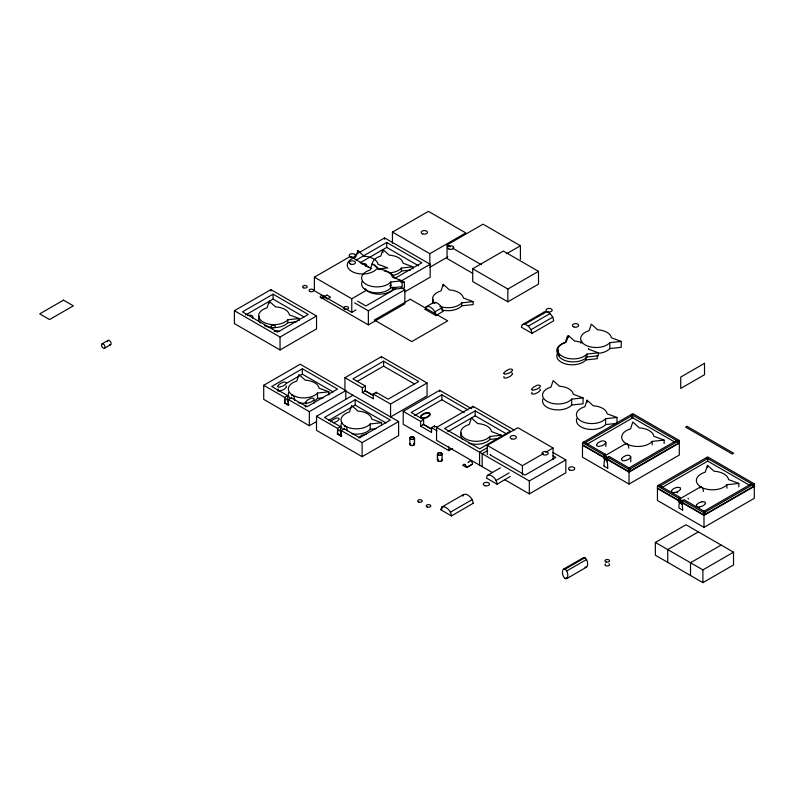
<?xml version="1.0" encoding="UTF-8"?>
<svg xmlns="http://www.w3.org/2000/svg" width="794" height="794" viewBox="0 0 794 794"><rect width="100%" height="100%" fill="white"/><g stroke="black" fill="none" stroke-linecap="round" stroke-linejoin="round"><path stroke-width="1.19" d="M288.282 405.178L284.699 403.114C284.758 394.727 289.006 400.434 288.282 405.178L289.085 404.722M340.963 436.174L337.381 434.11C337.44 425.723 341.688 431.43 340.963 436.174L341.767 435.717M305.313 406.27L305.482 406.895M604.373 460.977L605.743 458.178L607.341 462.694M277.483 390.211L278.287 389.01M314.295 403.044L313.888 402.042M299.199 318.533L289.413 314.9A15.414 8.893 0 0 0 275.558 306.881L269.285 301.263L267.102 307.804A15.414 8.893 0 0 0 263.171 322.036A15.414 8.893 0 0 0 287.805 319.764L299.199 318.533L299.199 320.508M412.86 268.799L412.86 266.814L403.064 263.191A15.414 8.893 0 0 0 389.209 255.172L382.946 249.544L380.753 256.095A15.414 8.893 0 0 0 372.356 264.69M441.524 309.868A15.414 8.893 0 0 0 461.741 305.829L473.135 304.588L473.135 301.621L463.339 297.988A15.414 8.893 0 0 0 449.483 289.979L443.221 284.351L441.027 290.892A15.414 8.893 0 0 0 434.884 303.507M567.412 336.09L565.229 342.641A15.414 8.893 0 0 0 559.581 355.682M581.992 342.72A15.414 8.893 0 0 0 574.687 341.162L568.425 335.544L566.231 342.085A15.414 8.893 0 0 0 562.301 356.308A15.414 8.893 0 0 0 586.945 354.045L598.329 352.814L598.329 355.781L586.945 357.012A15.414 8.893 0 0 1 567.194 361.181A15.414 8.893 0 0 1 558.629 350.094M616.978 417.465L607.182 413.833A15.414 8.893 0 0 0 593.326 405.823L587.064 400.196L584.87 406.736A15.414 8.893 0 0 0 580.94 420.969A15.414 8.893 0 0 0 605.584 418.696L616.978 417.465L616.978 423.371L605.584 424.611A15.414 8.893 0 0 1 586.558 428.939A15.414 8.893 0 0 1 576.841 418.547M738.817 483.417L728.564 479.616A16.128 9.31 0 0 0 714.064 471.229L707.514 465.344L705.221 472.192A16.128 9.31 0 0 0 701.102 487.079A16.128 9.31 0 0 0 726.887 484.707L738.817 483.417L738.817 486.911M699.842 488.012C700.983 484.737 703.534 488.965 703.266 490.722A9.31 5.379 60 0 1 703.345 491.516M522.313 324.657L521.34 327.168L532.02 333.331L553.755 320.786L552.783 317.143L550.083 313.57L546.748 311.635L544.049 312.102L522.313 324.657L525.013 324.19L546.748 311.635M543.404 313.779L544.049 312.102M442.943 311.397L435.906 315.575L425.227 309.412L426.199 306.752L433.177 302.722L435.876 302.405C439.628 303.953 442.576 307.477 442.883 311.546M435.906 315.575C435.598 311.506 432.651 307.983 428.899 306.434L426.199 306.752M473.264 503.227L451.468 515.921L440.789 509.758L441.762 507.098L463.498 494.543L466.197 494.225C469.949 495.774 472.896 499.297 473.204 503.376M451.468 515.921C451.161 511.852 448.213 508.329 444.461 506.78L441.762 507.098M462.813 496.171L463.498 494.543M500.438 467.845L487.397 475.378L486.424 478.038L497.104 484.201L510.214 476.519M497.104 484.201C496.796 480.132 493.848 476.599 490.097 475.06L487.397 475.378M420.929 415.887L420.889 417.058L421.852 417.723A2.243 1.29 0 0 0 422.329 417.823L424.195 417.773A8.317 4.804 0 0 0 429.822 414.428M420.929 416.542L420.889 417.713L421.852 418.378A2.243 1.29 0 0 0 422.329 418.478L424.195 418.428M429.951 414.448L429.514 412.82L426.457 412.602M671.545 490.642L671.506 491.814L672.478 492.478A2.233 1.29 0 0 0 672.945 492.578L674.811 492.528M680.567 489.203L680.13 487.576L677.074 487.357M705.479 503.585L705.042 501.957L701.985 501.739M291.636 395.839C293.601 392.961 294.713 399.015 294.624 400.454M344.318 426.835C346.085 423.996 347.335 429.524 347.266 430.904M305.382 406.062L306.117 405.079M330.721 421.932L332.339 420.224A14.123 8.158 0 0 1 334.572 418.924C336.725 416.959 341.827 418.19 337.698 420.731A14.123 8.158 0 0 1 335.455 422.021L333.282 422.795M696.527 504.885L696.368 506.106L697.38 506.86A2.243 1.29 0 0 0 697.857 506.959L699.266 506.969A5.24 3.027 0 0 0 699.722 506.909M625.474 444.144C627.111 441.881 628.709 445.97 628.679 447.409A9.31 5.379 60 0 1 628.759 448.203M504.011 376.525C502.691 379.224 507.545 377.815 508.646 377.09A14.6 8.426 0 0 0 510.969 375.751L512.706 373.766L511.783 372.872M358.819 437.871L360.327 436.382A14.123 8.158 0 0 1 362.57 435.092L366.471 434.12M532.04 392.335C530.035 395.154 535.315 394.082 536.476 393.159A14.6 8.426 0 0 0 538.798 391.819L540.466 390.043L539.86 388.981M626.059 443.469L604.512 455.984L603.787 458.664L607.539 460.828L608.869 460.063M700.645 486.791L679.098 499.307L678.374 501.977L682.135 504.15L683.455 503.386M101.999 343.881L108.044 340.398M104.54 348.248L110.584 344.755M234.419 310.702L270.913 289.631L316.538 315.972L316.538 328.895L280.044 349.956L234.419 323.624L234.419 310.702L280.044 337.043L316.538 315.972M273.076 294.177L242.438 311.873L277.582 332.16L308.221 314.474L273.076 294.177L273.076 299.12L303.963 316.955M245.604 314.98L273.076 299.12M356 309.908L351.772 312.35L314.374 290.763L314.374 277.175L350.343 256.412M392.444 232.106L428.413 211.343L465.8 232.93L429.832 253.693L392.444 232.106L392.444 243.222M355.375 254.775L384.574 237.922L430.199 264.263L430.199 277.175L404.652 291.924M356.089 260.154L386.728 242.468L421.882 262.764L395.551 277.969M360.317 262.665L386.728 247.41L418.686 265.861M314.374 277.175L351.772 298.762L366.58 290.217M472.698 273.334L447.052 258.526L447.052 244.939L483.02 224.176L520.417 245.763L520.417 259.35M401 281.116L430.199 264.263M429.832 267.28L447.816 256.899M395.749 288.708L365.895 305.938L357.667 301.184M354.67 302.921L368.356 310.821L404.851 289.75L404.851 303.824L368.356 324.895L322.731 298.554L322.731 295.735M316.637 421.495L309.332 425.713L263.717 399.372L263.717 385.298L300.211 364.228L345.827 390.569L345.827 399.015M472.708 268.749L503.346 251.063L538.501 271.349L538.501 284.133L507.862 301.819L472.708 281.523L472.708 268.749L507.862 289.046L538.501 271.349M263.717 385.298L284.738 397.437L284.738 402.766L288.321 404.831L288.321 399.501L291.309 397.774L306.881 406.766L337.519 389.07L302.365 368.773L271.727 386.47L287.726 395.71L287.726 398.638M506.661 253.703L520.417 245.763M286.515 383.313L302.365 374.163L333.252 391.998M425.167 309.194L425.862 308.787M425.227 309.412L425.921 309.015M284.738 397.437L287.726 395.71M434.933 311.804L441.911 307.774M284.699 403.114L285.493 402.647M344.933 389.338L344.933 377.706L381.438 356.635L427.053 382.976L427.053 395.898L390.559 416.969L390.559 404.047L427.053 382.976M373.349 398.648L373.17 394.013L376.167 392.276L388.107 399.174L418.746 381.487L383.591 361.191L352.953 378.877L365.359 386.043L365.359 390.777L372.922 395.144M357.181 381.378L383.591 366.133L414.478 383.968M288.321 399.501L309.332 411.639L345.827 390.569M344.933 377.706L362.362 387.77L365.359 386.043M344.933 390.628L398.628 421.545L398.628 435.618L362.133 456.689L316.508 430.348L316.508 416.274L353.002 395.204M362.362 387.77L362.362 392.514L365.359 390.777M316.508 416.274L337.529 428.413L337.529 433.742L341.112 435.807L341.112 430.487L344.11 428.75L359.672 437.742L390.311 420.056L355.166 399.759L324.528 417.446L340.527 426.686L340.527 429.623M328.746 420.393L355.166 405.139L386.053 422.974M337.529 428.413L340.527 426.686M337.381 434.11L338.175 433.643M525.013 324.19L528.347 326.116L550.083 313.57M532.02 333.331L531.047 329.699L552.783 317.143M452.491 448.511L448.838 450.615L403.213 424.274L403.213 411.352L439.707 390.281L471.646 408.721M467.874 409.853L441.871 394.836L411.232 412.523L423.639 419.689L423.639 424.433L431.202 428.79M341.112 430.487L362.133 442.615L398.628 421.545M414.399 415.639L441.871 399.779L464.232 412.691M403.213 411.352L420.641 421.416L423.639 419.689M420.641 421.416L420.641 426.16L423.639 424.433M431.628 432.293L431.45 427.658L434.437 425.921L437.216 427.529M492.498 472.619L436.541 440.313L436.541 427.39L473.035 406.329L514.095 430.03M475.199 410.875L444.561 428.562L479.705 448.858L510.344 431.172L475.199 410.875L475.199 415.818L506.086 433.653M447.727 431.678L475.199 415.818M487.268 454.684L487.268 445.394L517.906 427.698L553.061 447.995L553.061 459.617M486.851 448.014L479.556 452.223L479.556 465.145M487.645 450.575L482.166 453.731L482.166 466.654M464.927 464.341L463.041 465.433L466.624 467.497L472.658 464.014L466.624 467.428M467.944 462.594L468.698 462.158M490.632 454.416L489.987 454.793L525.132 475.08L555.77 457.394L553.001 455.796M440.73 509.54L442.179 508.706M496.141 480.42L509.182 472.887M487.268 445.394L522.422 465.681L543.553 453.483M545.667 452.262L553.061 447.995M450.496 512.14L472.241 499.595M582.468 444.769L629.027 471.656L679.317 442.615L679.317 455.031L629.027 484.062L582.468 457.185L582.528 442.665L632.818 413.644L679.297 440.481L679.297 443.092L629.037 472.132L607.738 459.825L607.738 457.225L609.097 456.431L630.406 468.728L630.406 471.338M585.267 442.665L632.778 415.232L632.778 417.833L587.381 444.044M436.541 427.39L529.33 480.966L565.824 459.895L565.824 472.807L529.33 493.878L504.438 479.516M582.528 442.665L603.966 455.041L605.326 454.247L605.326 455.984M629.037 467.934L676.548 440.501M629.027 484.062L629.037 469.522L679.297 440.481M657.442 485.928L707.712 456.917L754.28 483.804L754.3 498.314L704.01 527.355L657.442 500.478L657.442 485.928L678.85 498.285L680.21 497.491L680.21 499.228M660.221 485.928L707.692 458.525L707.692 461.135L661.283 487.923M682.651 510.105L678.9 507.942A29.686 17.14 60 0 1 679.277 503.555L680.756 501.054M563.561 569.129L583.382 557.686L584.96 557.696L586.538 559.512A7.742 4.466 60 0 1 586.538 567.184L566.717 578.628L565.139 578.618L563.561 576.801A7.742 4.466 60 0 1 563.561 569.129L565.139 569.139L584.96 557.696M754.28 486.414L703.97 515.395L682.562 503.029L682.562 500.428L683.932 499.634L705.37 511.991L705.34 514.611M680.438 501.232L681.351 501.49M566.717 578.628A7.742 4.466 60 0 0 566.717 570.955L586.538 559.512M565.139 578.618L567.115 577.476M704 511.207L751.471 483.794M682.562 500.428L703.97 512.795L752.831 484.588L752.911 487.198M754.28 483.804L752.911 484.598L706.342 457.711M655.368 542.441L686.006 524.755L733.537 552.197L733.537 564.971L702.898 582.657L655.368 555.214L655.368 542.441L702.898 569.884L733.537 552.197M754.3 485.908L704.01 514.939L657.442 488.062M698.383 531.901L667.744 549.587L667.744 562.36M721.16 545.051L690.522 562.738L690.522 575.511M604.83 455.726L606.338 456.441L607.45 459.666A9.31 5.379 60 0 1 607.539 460.828M679.416 499.049L680.924 499.763L682.036 502.979A9.31 5.379 60 0 1 682.135 504.15M426.924 413.188L428.552 413.168A2.243 1.29 0 0 1 429.028 413.267L429.991 413.932L429.951 415.103A6.114 3.533 0 0 1 429.703 415.51M389.268 272.878A15.414 8.893 0 0 0 401.466 268.054L412.86 266.814M392.732 275.409A15.414 8.893 0 0 0 401.466 271.022L410.577 270.029M402.141 280.788L392.355 277.156A15.414 8.893 0 0 0 378.5 269.146L372.237 263.519L370.044 270.069A15.414 8.893 0 0 0 366.113 284.292A15.414 8.893 0 0 0 390.757 282.029L402.141 280.788L402.141 286.703L390.757 287.934A15.414 8.893 0 0 1 371.205 292.152A15.414 8.893 0 0 1 362.302 281.255M400.99 282.555L404.404 282.188L404.404 288.093L393.01 289.334A15.414 8.893 0 0 1 378.351 294.187A15.414 8.893 0 0 1 364.793 288.351M439.906 306.405A15.414 8.893 0 0 0 461.741 302.851L473.135 301.621M264.491 325.679A15.414 8.893 0 0 0 287.805 322.731L296.926 321.749M621.216 341.42L611.42 337.787A15.414 8.893 0 0 0 597.564 329.778L591.302 324.151L589.108 330.701A15.414 8.893 0 0 0 585.178 344.924A15.414 8.893 0 0 0 609.822 342.661L621.216 341.42L621.216 347.335L609.822 348.566A15.414 8.893 0 0 1 598.497 353.33M557.14 354.005A15.414 8.893 0 0 0 567.025 364.277A15.414 8.893 0 0 0 585.942 359.93L597.326 358.69L597.326 355.494M328.895 391.819L319.099 388.187A15.414 8.893 0 0 0 305.243 380.167L298.981 374.55L296.787 381.09A15.414 8.893 0 0 0 292.857 395.313A15.414 8.893 0 0 0 317.501 393.05L328.895 391.819L328.895 395.015M314.255 400.861A15.414 8.893 0 0 0 317.501 398.38L323.198 397.764M583.074 397.893L573.278 394.261A15.414 8.893 0 0 0 559.423 386.251L553.16 380.624L550.967 387.164A15.414 8.893 0 0 0 547.036 401.397A15.414 8.893 0 0 0 571.68 399.124L583.074 397.893L583.074 403.799L571.68 405.039A15.414 8.893 0 0 1 552.654 409.367A15.414 8.893 0 0 1 542.937 398.975M381.577 422.726L371.781 419.093A15.414 8.893 0 0 0 357.925 411.084L351.663 405.456L349.469 412.007A15.414 8.893 0 0 0 345.549 426.229A15.414 8.893 0 0 0 370.183 423.966L381.577 422.726L381.577 424.859M351.682 433.732A15.414 8.893 0 0 0 370.183 429.296L375.88 428.671M501.322 435.221L491.526 431.589A15.414 8.893 0 0 0 477.68 423.579L471.408 417.952L469.214 424.502A15.414 8.893 0 0 0 465.294 438.725A15.414 8.893 0 0 0 489.928 436.462L501.322 435.221L501.322 437.206M468.887 443.241A15.414 8.893 0 0 0 489.928 439.429L499.039 438.437M664.121 440.094L653.879 436.293A16.128 9.31 0 0 0 639.378 427.906L632.818 422.021L630.525 428.869A16.128 9.31 0 0 0 626.416 443.757A16.128 9.31 0 0 0 652.202 441.385L664.121 440.094L664.121 443.598M279.031 391.105L282.466 390.092A14.6 8.426 0 0 0 284.788 388.752L286.465 386.986L286.058 385.973M584.96 567.174L586.538 567.184M278.168 391.065L277.493 390.569M598.329 352.814L588.543 349.181A15.414 8.893 0 0 0 588.374 348.477M398.965 280.163L404.404 282.188M447.052 244.939L450.258 246.785M452.401 248.016L481.243 264.67M631.409 414.438L677.927 441.275L677.917 443.896M631.448 417.048L674.761 442.05M707.404 460.927L749.735 485.372M351.414 257.028L371.711 268.749M360.198 262.526L363.851 264.64M364.764 265.166L368.466 267.3M401.198 287.646L404.851 289.75M583.888 441.871L605.326 454.247M658.812 485.134L680.21 497.491M607.738 457.225L629.037 469.522M582.528 445.265L603.966 457.642L603.966 455.041M657.442 488.538L678.85 500.885L678.85 498.285M603.976 466.068L607.738 468.242M552.882 452.421L565.824 459.895M373.17 394.013L390.559 404.047M431.45 427.658L436.978 430.844M364.664 390.588L373.19 395.501M422.944 424.234L431.47 429.157M362.362 392.514L373.17 398.747M420.641 426.16L431.45 432.393M374.49 264.918L379.86 269.732M565.139 569.139L566.717 570.955M528.347 326.116L531.047 329.699M681.113 501.619L682.205 504.934A28.822 16.644 60 0 1 682.632 510.095M688.041 498.185L688.378 499.009M726.887 484.707L726.887 488.211M707.514 465.344L707.514 467.676M703.97 512.795L704.01 527.355M702.898 569.884L702.898 582.657M652.202 441.385L652.202 444.888M630.764 456.659L630.764 461.88M609.822 342.661L609.822 348.566M605.852 442.278L605.852 446.456M605.584 418.696L605.584 424.611M587.064 400.196L587.064 402.558M586.945 354.045L586.945 357.012M585.942 356.734L585.942 359.93M571.68 399.124L571.68 405.039M568.425 335.544L568.425 337.519M529.33 480.966L529.33 493.878M522.422 465.681L522.422 474.981M507.862 289.046L507.862 301.819M489.928 436.462L489.928 439.429M473.035 406.329L473.035 407.62M461.741 302.851L461.741 305.829M448.838 446.734L448.838 450.615M443.221 284.351L443.221 286.326M442.04 454.029A2.263 1.31 0 0 1 438.645 455.17A2.263 1.31 0 0 1 438.645 452.898A2.263 1.31 0 0 1 442.04 454.029A2.313 1.34 0 0 1 438.616 455.19A2.313 1.34 0 0 1 438.616 452.878A2.313 1.34 0 0 1 442.089 454.029L442.04 460.123M441.871 394.836L441.871 399.779M439.707 390.281L439.707 391.581M437.514 454.029L437.514 460.123M437.454 454.029L437.454 460.123M434.437 425.921L434.437 427.152M429.832 253.693L429.832 264.809M409.912 438.129L409.863 444.213M401.466 268.054L401.466 271.022M393.01 286.971L393.01 289.334M390.757 282.029L390.757 287.934M386.728 242.468L386.728 247.41M384.574 237.922L384.574 239.212M383.591 361.191L383.591 366.133M382.946 249.544L382.946 252.522M381.438 356.635L381.438 357.935M376.167 392.276L376.167 393.506M370.183 423.966L370.183 429.296M368.356 310.821L368.356 324.895M362.133 442.615L362.133 456.689M355.166 399.759L355.166 405.139M351.772 298.762L351.772 312.35M344.11 428.75L344.11 429.316M317.501 393.05L317.501 398.38M309.332 411.639L309.332 425.713M302.365 368.773L302.365 374.163M291.309 397.774L291.309 398.33M287.805 319.764L287.805 322.731M280.044 337.043L280.044 349.956M270.913 289.631L270.913 290.922M269.285 301.263L269.285 303.239M608.998 563.8A2.293 1.32 0 0 1 608.889 565.596A2.293 1.32 0 0 1 605.772 565.665A2.293 1.32 0 0 1 605.435 563.869M705.34 503.565A8.317 4.804 0 0 1 699.683 506.83M696.636 504.905A8.516 4.913 0 0 1 702.015 501.798M680.438 489.183A8.317 4.804 0 0 1 674.771 492.449M671.645 490.662A8.416 4.853 0 0 1 677.113 487.437M677.113 492.737A8.218 4.744 0 0 1 677.57 492.657M607.36 462.694A39.521 22.818 60 0 1 607.718 468.222M604.006 466.078A39.511 22.818 60 0 1 604.353 460.967M421.028 415.907A8.416 4.853 0 0 1 426.497 412.682M429.564 415.48A8.496 4.903 0 0 1 424.175 418.388M421.108 416.572A8.218 4.744 0 0 1 426.954 413.257M580.861 343.147A15.414 8.893 0 0 1 581.744 341.281M391.184 285.036A15.414 8.893 0 0 1 389.646 285.979M384.217 270.972A15.414 8.893 0 0 1 394.608 278.555M306.186 403.144A15.414 8.893 0 0 1 298.127 402.637M289.413 397.605A15.414 8.893 0 0 1 288.708 392.454M342.095 428.512A15.414 8.893 0 0 1 341.867 422.368M437.921 459.319A2.313 1.34 0 0 0 438.179 461.086A2.313 1.34 0 0 0 441.246 461.145A2.313 1.34 0 0 0 441.722 459.398A2.263 1.31 0 0 1 441.256 461.106A2.263 1.31 0 0 1 438.288 461.106A2.263 1.31 0 0 1 437.871 459.408M414.031 443.419A2.313 1.34 0 0 1 413.773 445.186A2.313 1.34 0 0 1 410.706 445.245A2.313 1.34 0 0 1 410.23 443.489A2.263 1.31 0 0 0 410.697 445.206A2.263 1.31 0 0 0 413.664 445.206A2.263 1.31 0 0 0 414.081 443.509M469.165 461.761A2.451 1.409 60 0 1 470.941 461.116A2.451 1.409 60 0 1 472.599 463.904M463.101 465.393A2.451 1.409 60 0 1 464.827 464.559A2.451 1.409 60 0 1 466.554 467.388M107.537 341.728A2.521 1.459 60 0 1 109.155 340.428A2.521 1.459 60 0 1 111.091 343.415A2.521 1.459 60 0 1 109.483 344.725M361.627 263.826A3.097 1.787 0 0 1 365.756 264.035A3.097 1.787 0 0 1 365.826 266.427M432.879 303.507A15.414 8.893 0 0 1 433.157 299.398M462.614 439.618A15.414 8.893 0 0 1 461.354 433.008M260.492 322.92A15.414 8.893 0 0 1 259.231 316.31M274.277 331.455A3.097 1.787 0 0 1 279.23 331.455M247.807 315.615A3.097 1.787 0 0 1 251.946 315.655A3.097 1.787 0 0 1 252.313 318.037M596.502 444.878C596.999 447.33 600.641 446.178 602.269 445.563A9.975 5.766 0 0 0 604.512 444.273C608.403 441.275 602.229 439.846 600.075 441.712A9.975 5.766 0 0 0 597.832 443.002L596.502 444.878M621.414 459.26C621.91 461.711 625.553 460.56 627.181 459.944A9.975 5.756 0 0 0 629.424 458.654C633.314 455.657 627.141 454.228 624.987 456.093A9.975 5.756 0 0 0 622.744 457.384L621.414 459.26M277.483 386.35L278.704 387.264L282.466 386.241A14.6 8.426 0 0 0 284.788 384.901C289.076 382.271 283.786 380.991 281.552 383.026A14.6 8.426 0 0 0 279.23 384.375L277.483 386.35M305.313 402.419L306.534 403.322L310.295 402.31A14.6 8.426 0 0 0 312.618 400.97C316.905 398.34 311.605 397.06 309.372 399.094A14.6 8.426 0 0 0 307.05 400.434L305.313 402.419M503.664 373.349L504.885 374.262L508.646 373.24A14.6 8.426 0 0 0 510.969 371.9C515.256 369.27 509.956 367.989 507.723 370.024A14.6 8.426 0 0 0 505.401 371.374L503.664 373.349M531.494 389.417L532.714 390.32L536.476 389.308A14.6 8.426 0 0 0 538.798 387.968C543.086 385.338 537.786 384.058 535.553 386.092A14.6 8.426 0 0 0 533.231 387.432L531.494 389.417M357.915 250.636L355.722 257.177A15.414 8.893 0 0 0 351.792 271.399A15.414 8.893 0 0 0 376.435 269.136L387.829 267.906L378.033 264.273A15.414 8.893 0 0 0 364.178 256.254L357.915 250.636M63.49 300.142L39.7 313.878L49.556 319.565L73.346 305.839L63.49 300.142M326.959 295.06L323.734 296.926L327.317 299.001L330.542 297.135L326.959 295.06M410.3 299.269L374.331 320.032L411.729 341.618L447.687 320.855L410.3 299.269M704.516 363.324L680.726 377.061L680.726 388.435L704.516 374.708L704.516 363.324M686.959 426.299L685.599 427.083L732.266 454.029L733.626 453.245L686.959 426.299M414.498 444.213L414.498 438.129A2.313 1.34 0 0 0 411.014 436.978A2.313 1.34 0 0 0 411.014 439.29A2.313 1.34 0 0 0 414.498 438.129L414.438 444.213M606.12 561.963A2.293 1.32 0 0 0 609.564 560.812A2.293 1.32 0 0 0 606.12 559.671A2.293 1.32 0 0 0 606.12 561.963M511.743 438.903A3.097 1.787 0 0 0 516.388 437.355A3.097 1.787 0 0 0 511.743 435.797A3.097 1.787 0 0 0 511.743 438.903M543.156 454.615A3.097 1.787 0 0 0 548.207 453.582A3.097 1.787 0 0 0 544.128 451.568A3.097 1.787 0 0 0 543.156 454.615M569.655 469.979A3.097 1.787 0 0 0 574.717 468.946A3.097 1.787 0 0 0 570.638 466.932A3.097 1.787 0 0 0 569.655 469.979M350.71 257.008A3.097 1.787 0 0 0 355.355 255.46A3.097 1.787 0 0 0 350.71 253.911A3.097 1.787 0 0 0 350.71 257.008M350.581 264.094A3.097 1.787 0 0 0 355.404 262.735A3.097 1.787 0 0 0 350.968 261.008A3.097 1.787 0 0 0 350.581 264.094M303.675 287.865A2.293 1.32 0 0 0 307.238 286.862A2.293 1.32 0 0 0 303.953 285.572A2.293 1.32 0 0 0 303.675 287.865M310.186 291.597A2.293 1.32 0 0 0 313.62 290.445A2.293 1.32 0 0 0 310.186 289.304A2.293 1.32 0 0 0 310.186 291.597M321.332 298.028A2.293 1.32 0 0 0 324.766 296.887A2.293 1.32 0 0 0 321.332 295.735A2.293 1.32 0 0 0 321.332 298.028M344.626 309.154A2.531 1.459 0 0 0 348.576 308.052A2.531 1.459 0 0 0 344.933 306.633A2.531 1.459 0 0 0 344.626 309.154M272.094 327.664A2.213 1.28 0 0 0 275.409 326.562A2.213 1.28 0 0 0 272.094 325.451A2.213 1.28 0 0 0 272.094 327.664M411.044 439.261A2.263 1.31 0 0 0 414.438 438.129A2.263 1.31 0 0 0 411.044 436.998A2.263 1.31 0 0 0 411.044 439.261M484.816 485.69A3.097 1.787 0 0 0 489.461 484.142A3.097 1.787 0 0 0 484.816 482.593A3.097 1.787 0 0 0 484.816 485.69M418.815 502.126A2.293 1.32 0 0 0 422.249 500.974A2.293 1.32 0 0 0 418.815 499.833A2.293 1.32 0 0 0 418.815 502.126M427.38 507.068A2.293 1.32 0 0 0 430.814 505.917A2.293 1.32 0 0 0 427.38 504.776A2.293 1.32 0 0 0 427.38 507.068M547.562 311.734A3.097 1.787 0 0 0 552.207 310.186A3.097 1.787 0 0 0 547.562 308.638A3.097 1.787 0 0 0 547.562 311.734M573.953 326.969A3.097 1.787 0 0 0 578.598 325.421A3.097 1.787 0 0 0 573.953 323.873A3.097 1.787 0 0 0 573.953 326.969M101.513 345.39A2.521 1.459 60 0 0 104.401 348.318A2.521 1.459 60 0 0 103.895 344.497A2.521 1.459 60 0 0 101.513 345.39M422.775 233.902A3.097 1.787 0 0 0 427.43 232.354A3.097 1.787 0 0 0 422.775 230.806A3.097 1.787 0 0 0 422.775 233.902M449.166 249.137A3.097 1.787 0 0 0 453.811 247.579A3.097 1.787 0 0 0 449.166 246.031A3.097 1.787 0 0 0 449.166 249.137"/></g></svg>
